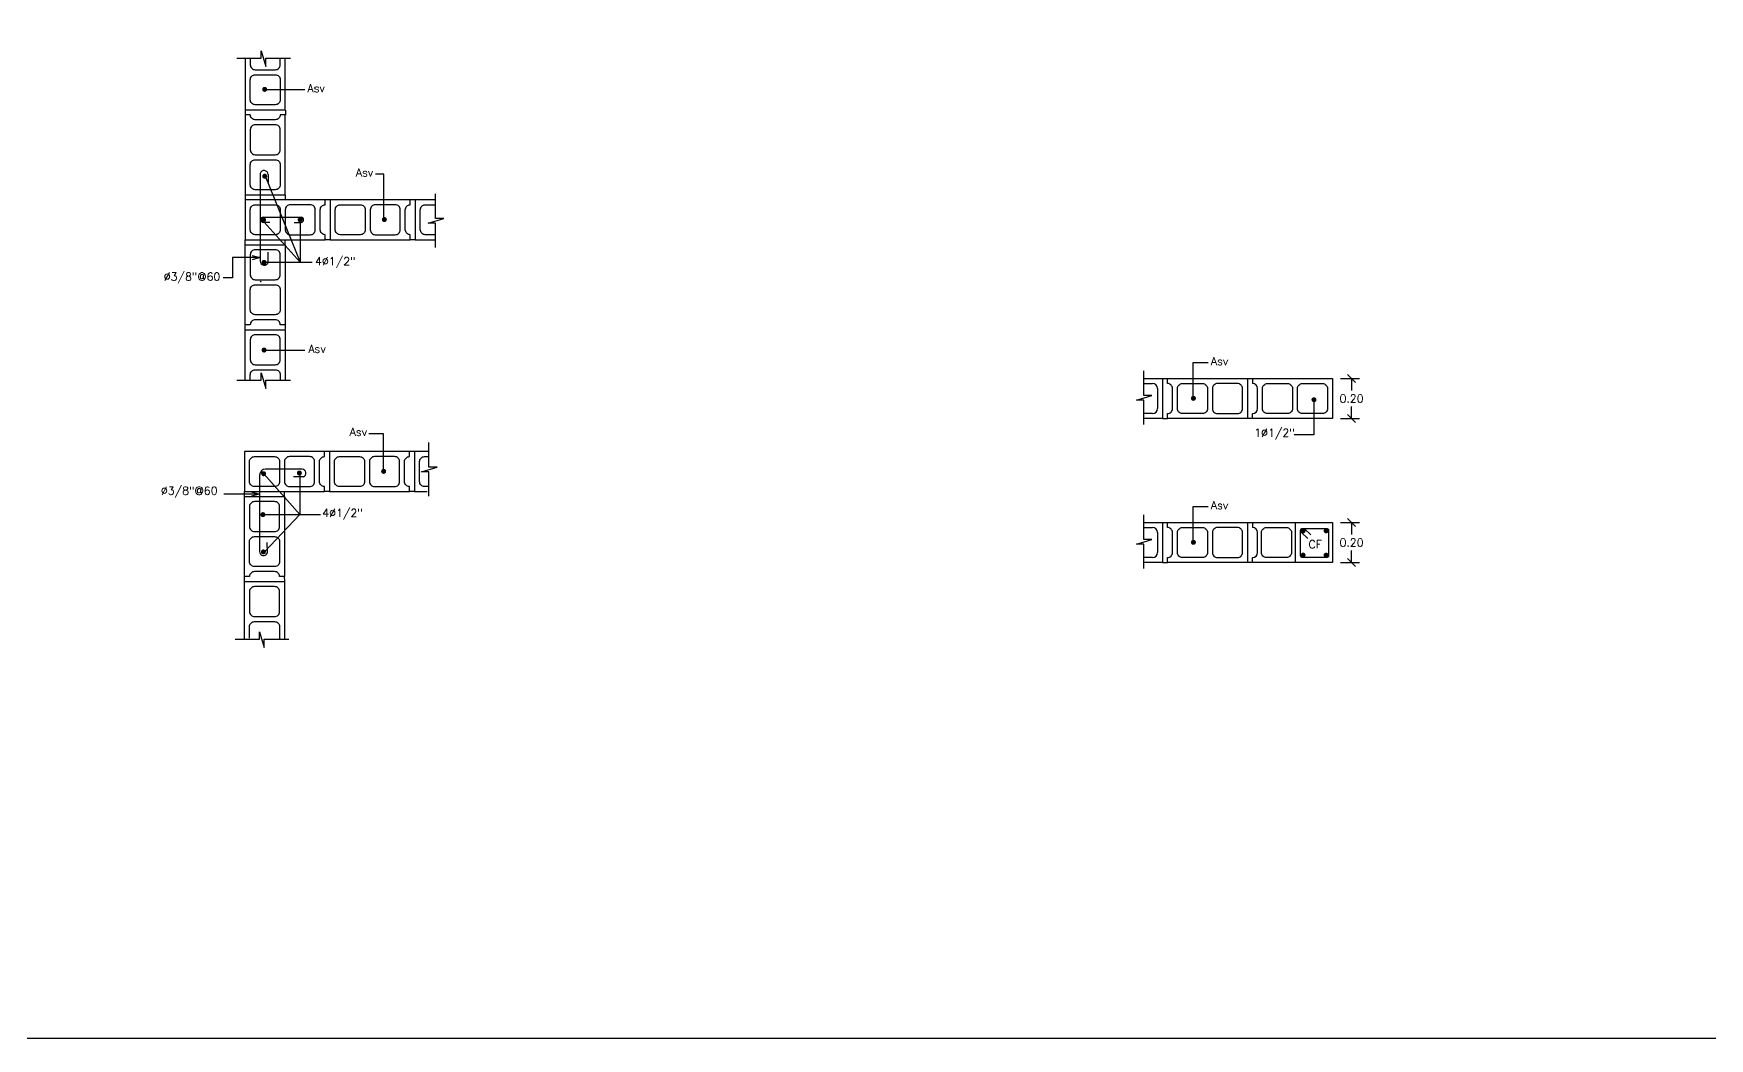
# Model space of a CAD drawing. Header units: metres. Extents: x -25 to 234, y -25 to 53.
# Drawn here: x 6.73 to 15.11, y -25.06 to -20.04 of the extents above; entities that cross this region are included whole.
import ezdxf

# ---------------------------------------------------------------- set-up
doc = ezdxf.new("R2010")
doc.units = ezdxf.units.M
doc.header["$LTSCALE"] = 0.1
doc.header["$MEASUREMENT"] = 0
doc.header["$PDMODE"] = 66
doc.linetypes.add('CONTINUA', pattern=[0])
for name, color, linetype in [('ACERO', 5, 'Continuous'), ('borde de placa', 3, 'Continuous'), ('DIMTEXTO', 4, 'Continuous'), ('DIMZAPATA', 4, 'Continuous'), ('MUROS', 7, 'Continuous')]:
    doc.layers.add(name, color=color, linetype=linetype)
doc.styles.add('SMPLEX', font='simplex.shx')
doc.dimstyles.new('DIM-20', dxfattribs={"dimscale": 0.2, "dimtxt": 0.2, "dimasz": 0.2, "dimexe": 0.2, "dimexo": 0.2, "dimgap": 0.1, "dimtad": 0, "dimtih": 1, "dimtoh": 1, "dimzin": 0, "dimdsep": 46, "dimtxsty": 'SMPLEX', "dimblk1": 'OBLIQUE', "dimblk2": 'OBLIQUE', "dimsah": 1, "dimcen": 0.2, "dimclrd": 4, "dimclre": 4, "dimclrt": 4, "dimadec": 0, "dimazin": 0, "dimtfac": 1, "dimtmove": 0, "dimatfit": 3, "dimldrblk": 'OPEN30', "dimfxl": 1, "dimtolj": 1, "dimtzin": 0, "dimarcsym": 0})

# ---------------------------------------------------------------- blocks, each defined once
blk = doc.blocks.new('_Oblique')
at = {"color": 0, "linetype": 'ByBlock', "lineweight": -2}
blk.add_line((-0.5, -0.5), (0.5, 0.5), dxfattribs=at)
blk = doc.blocks.new('_Open30')
at = {"layer": 'DIMTEXTO', "color": 0, "lineweight": -2}
for p, q in [((-1, 0.27), (0, 0)), ((0, 0), (-1, -0.27)), ((0, 0), (-1, 0))]:
    blk.add_line(p, q, dxfattribs=at)
blk = doc.blocks.new('*D35')
at = {"color": 4, "lineweight": -2, "transparency": 16777216}
for p, q in [((13.2639, -21.7645), (13.3592, -21.7645)), ((13.3192, -21.7645), (13.3192, -21.8245)), ((13.3192, -21.9645), (13.3192, -21.9045)), ((13.2639, -21.9645), (13.3592, -21.9645))]:
    blk.add_line(p, q, dxfattribs=at)
at = {"layer": 'Defpoints', "color": 0, "transparency": 16777216}
for p in [(13.2239, -21.7645), (13.2239, -21.9645), (13.3192, -21.9645)]:
    blk.add_point(p, dxfattribs=at)
at = {"color": 4, "lineweight": -2, "transparency": 16777216, "xscale": 0.04000000000000001, "yscale": 0.04000000000000001, "zscale": 0.04000000000000001}
for p, rotation in [((13.3192, -21.7645), 90), ((13.3192, -21.9645), 270)]:
    blk.add_blockref('_Oblique', p, dxfattribs=dict(at, rotation=rotation))
at = {"color": 4, "transparency": 16777216, "insert": (13.3192, -21.8645), "char_height": 0.04, "attachment_point": 5, "style": 'SMPLEX'}
blk.add_mtext('\\A1;0.20', dxfattribs=at)
blk = doc.blocks.new('*D36')
at = {"color": 4, "lineweight": -2, "transparency": 16777216}
for p, q in [((13.2639, -22.4845), (13.3592, -22.4845)), ((13.3192, -22.4845), (13.3192, -22.5445)), ((13.2639, -22.6845), (13.3592, -22.6845)), ((13.3192, -22.6845), (13.3192, -22.6245))]:
    blk.add_line(p, q, dxfattribs=at)
at = {"layer": 'Defpoints', "color": 0, "transparency": 16777216}
for p in [(13.2239, -22.4845), (13.2239, -22.6845), (13.3192, -22.6845)]:
    blk.add_point(p, dxfattribs=at)
at = {"color": 4, "lineweight": -2, "transparency": 16777216, "xscale": 0.04000000000000001, "yscale": 0.04000000000000001, "zscale": 0.04000000000000001}
for p, rotation in [((13.3192, -22.4845), 90), ((13.3192, -22.6845), 270)]:
    blk.add_blockref('_Oblique', p, dxfattribs=dict(at, rotation=rotation))
at = {"color": 4, "transparency": 16777216, "insert": (13.3192, -22.5845), "char_height": 0.04, "attachment_point": 5, "style": 'SMPLEX'}
blk.add_mtext('\\A1;0.20', dxfattribs=at)

msp = doc.modelspace()

# ---------------------------------------------------------------- linework, layer by layer
at = {"color": 4}
for p, q in [((8.0623, -20.9679), (8.0623, -21.1828)), ((7.7237, -21.2608), (7.6782, -21.2608))]:
    msp.add_line(p, q, dxfattribs=at)
at = {"color": 3}
for points in [[(7.7467, -20.1626), (7.8679, -20.1626), (7.8679, -20.126), (7.8911, -20.2038), (7.8911, -20.1626), (8.015, -20.1626)], [(8.7396, -21.1084), (8.7396, -20.9872), (8.703, -20.9872), (8.7808, -20.964), (8.7396, -20.964), (8.7396, -20.8401)], [(7.7467, -21.7729), (7.8679, -21.7729), (7.8679, -21.7363), (7.8911, -21.8141), (7.8911, -21.7729), (8.015, -21.7729)], [(12.2799, -21.9939), (12.2799, -21.8726), (12.2433, -21.8726), (12.3211, -21.8494), (12.2799, -21.8494), (12.2799, -21.7256)], [(8.7063, -22.3523), (8.7063, -22.2311), (8.6697, -22.2311), (8.7476, -22.2078), (8.7063, -22.2078), (8.7063, -22.084)], [(12.2799, -22.7139), (12.2799, -22.5926), (12.2433, -22.5926), (12.3211, -22.5694), (12.2799, -22.5694), (12.2799, -22.4456)], [(7.7376, -23.0677), (7.8589, -23.0677), (7.8589, -23.0311), (7.8821, -23.1089), (7.8821, -23.0677), (8.0059, -23.0677)]]:
    msp.add_lwpolyline(points, dxfattribs=at)
at = {"color": 4}
for points in [[(7.8894, -20.7558), (8.0623, -21.1828)], [(8.4803, -20.9657), (8.4803, -20.7417), (8.4391, -20.7417)], [(7.8834, -20.9827), (8.0623, -21.1828)], [(7.8834, -21.1828), (8.1219, -21.1828)], [(12.5274, -21.8645), (12.5274, -21.6842), (12.6029, -21.6842)], [(13.1302, -21.8714), (13.1302, -22.0454), (13.0315, -22.0454)], [(12.5274, -22.5846), (12.5274, -22.4043), (12.6029, -22.4043)]]:
    msp.add_lwpolyline(points, dxfattribs=at)
msp.add_arc((7.8658, -21.2774), 0.0025, 180, 340.10333)
at = {"layer": 'ACERO'}
for p, q in [((7.8633, -20.7383), (7.8633, -21.1777)), ((7.9021, -20.7438), (7.9028, -20.784)), ((7.8777, -20.9578), (8.067, -20.9578)), ((7.9114, -20.9834), (7.8777, -20.9834)), ((8.0334, -20.9834), (8.067, -20.9834)), ((7.9022, -21.1854), (7.9024, -21.1329)), ((7.8597, -22.2472), (7.8597, -22.6295)), ((8.0718, -22.2172), (7.8897, -22.2172)), ((8.0786, -22.256), (8.0289, -22.256)), ((13.0682, -22.5348), (13.0999, -22.5644)), ((13.0843, -22.5161), (13.116, -22.5457)), ((7.8985, -22.6363), (7.898, -22.5838))]:
    msp.add_line(p, q, dxfattribs=at)
at = {"layer": 'ACERO', "const_width": 0.0125}
for points in [[(7.8915, -20.3184, 1), (7.879, -20.3184, 1)], [(7.8915, -20.7526, 1), (7.879, -20.7526, 1)], [(7.8854, -20.9704, -1), (7.8729, -20.9704, -1)], [(8.0685, -20.9705, -1), (8.056, -20.9705, -1)], [(8.4898, -20.9693, -1), (8.4773, -20.9693, -1)], [(7.8886, -21.1834, -1), (7.8761, -21.1834, -1)], [(7.8886, -21.622, -1), (7.8761, -21.622, -1)], [(12.5223, -21.8634, 1), (12.5348, -21.8634, 1)], [(13.1251, -21.8705, 1), (13.1376, -21.8705, 1)], [(7.8862, -22.2403, -1), (7.8737, -22.2403, -1)], [(8.0648, -22.2368, -1), (8.0523, -22.2368, -1)], [(8.4862, -22.2285, -1), (8.4737, -22.2285, -1)], [(7.8827, -22.4448, -1), (7.8702, -22.4448, -1)], [(13.0704, -22.5262, 1), (13.0829, -22.5262, 1)], [(13.1858, -22.5262, 1), (13.1983, -22.5262, 1)], [(7.885, -22.6312, -1), (7.8725, -22.6312, -1)], [(12.5223, -22.5834, 1), (12.5348, -22.5834, 1)], [(13.0704, -22.6476, 1), (13.0829, -22.6476, 1)], [(13.1858, -22.6476, 1), (13.1983, -22.6476, 1)]]:
    msp.add_lwpolyline(points, format="xyb", close=True, dxfattribs=at)
at = {"layer": 'ACERO'}
msp.add_lwpolyline([(13.0742, -22.5135), (13.194, -22.5135, -0.414214), (13.204, -22.5235), (13.204, -22.6499, -0.414214), (13.194, -22.6599), (13.0742, -22.6599, -0.414214), (13.0642, -22.6499), (13.0642, -22.5235, -0.414214)], format="xyb", close=True, dxfattribs=at)
for centre, radius, start, end in [((7.8823, -20.7444), 0.0199, 1.6628, 162.37827), ((7.8777, -20.9706), 0.0128, 90, 270), ((8.067, -20.9706), 0.0128, 270, 90), ((7.8833, -21.1777), 0.02, 180, 340.10333), ((7.8897, -22.2472), 0.03, 90, 180), ((8.0718, -22.2372), 0.02, 289.89667, 90), ((7.8797, -22.6295), 0.02, 180, 340.10333)]:
    msp.add_arc(centre, radius, start, end, dxfattribs=at)
at = {"layer": 'borde de placa', "color": 4}
msp.add_line((8.0611, -22.4435), (8.1643, -22.4435), dxfattribs=at)
for points in [[(8.4793, -22.2292), (8.4793, -22.0403), (8.4066, -22.0403)], [(7.8802, -22.2409), (8.0611, -22.4435)], [(8.0611, -22.2282), (8.0611, -22.4435)], [(7.8747, -22.4435), (8.0611, -22.4435)], [(7.882, -22.6332), (8.0611, -22.4435)]]:
    msp.add_lwpolyline(points, dxfattribs=at)
at = {"layer": 'DIMTEXTO'}
for p, q in [((7.8861, -20.3186), (8.0854, -20.3186)), ((7.8861, -21.6221), (8.0854, -21.6221))]:
    msp.add_line(p, q, dxfattribs=at)
at = {"layer": 'DIMZAPATA', "linetype": 'CONTINUA'}
msp.add_lwpolyline([(-5.4557, -10.2199), (23.1199, -10.2199), (23.1199, -25.0642), (-5.4557, -25.0642)], close=True, dxfattribs=at)
at = {"layer": 'MUROS', "color": 1}
for p, q in [((7.7882, -20.4204), (7.7882, -20.4454)), ((7.9893, -20.4227), (7.9888, -20.4477)), ((7.7882, -20.8454), (7.7882, -20.8704)), ((7.9882, -20.8454), (7.9882, -20.8704)), ((8.6382, -20.8704), (8.6132, -20.8704)), ((7.7882, -21.0954), (7.7882, -21.0704)), ((7.9882, -21.0954), (7.9882, -21.0704)), ((8.2132, -21.0704), (8.1882, -21.0704)), ((8.6382, -21.0704), (8.6132, -21.0704)), ((7.7882, -21.5204), (7.7882, -21.4954)), ((7.9893, -21.5181), (7.9888, -21.4931)), ((12.3739, -21.7645), (12.3989, -21.7645)), ((12.2799, -21.7895), (12.3239, -21.7895)), ((12.3489, -21.8145), (12.3489, -21.9145)), ((12.8489, -21.9145), (12.8489, -21.8145)), ((12.3239, -21.9395), (12.2799, -21.9395)), ((12.8239, -21.9645), (12.8239, -21.9395)), ((12.3739, -21.9645), (12.3989, -21.9645)), ((8.6346, -22.1296), (8.6096, -22.1296)), ((7.7846, -22.3546), (7.7846, -22.3296)), ((7.9846, -22.3546), (7.9846, -22.3296)), ((8.2096, -22.3296), (8.1846, -22.3296)), ((8.6346, -22.3296), (8.6096, -22.3296)), ((12.2799, -22.5095), (12.3239, -22.5095)), ((12.3489, -22.5345), (12.3489, -22.6345)), ((12.3739, -22.4845), (12.3989, -22.4845)), ((12.8489, -22.6345), (12.8489, -22.5345)), ((13.0374, -22.4845), (13.0374, -22.6845)), ((12.3239, -22.6595), (12.2799, -22.6595)), ((12.3739, -22.6845), (12.3989, -22.6845)), ((12.8239, -22.6845), (12.8239, -22.6595)), ((7.7846, -22.7796), (7.7846, -22.7546)), ((7.9857, -22.7773), (7.9851, -22.7523))]:
    msp.add_line(p, q, dxfattribs=at)
for points in [[(7.7882, -20.1639), (7.7882, -20.4204), (7.9882, -20.4204), (7.9882, -20.1626)], [(8.2382, -20.8704), (8.2132, -20.8704), (8.1882, -20.8704)], [(8.7396, -20.8704), (8.6382, -20.8704), (8.6382, -21.0704), (8.7396, -21.0704)], [(7.7882, -21.7729), (7.7882, -21.5204), (7.9882, -21.5204), (7.9882, -21.7729)], [(12.2799, -21.7645), (12.3739, -21.7645), (12.3739, -21.9645), (12.2799, -21.9645)], [(12.7739, -21.7645), (12.7989, -21.7645), (12.8239, -21.7645), (12.8239, -21.7895)], [(12.8239, -21.7645), (13.2239, -21.7645), (13.2239, -21.9645), (12.8239, -21.9645), (12.7989, -21.9645)], [(8.2346, -22.1296), (8.2096, -22.1296), (8.1846, -22.1296)], [(8.7063, -22.1296), (8.6346, -22.1296), (8.6346, -22.3296), (8.698, -22.3296)], [(12.2799, -22.4845), (12.3739, -22.4845), (12.3739, -22.6845), (12.2799, -22.6845)], [(12.7739, -22.4845), (12.7989, -22.4845), (12.8239, -22.4845), (12.8239, -22.5095)], [(12.8239, -22.4845), (13.2239, -22.4845), (13.2239, -22.6845), (12.8239, -22.6845), (12.7989, -22.6845)], [(7.7846, -23.0667), (7.7846, -22.7796), (7.9846, -22.7796), (7.9846, -23.0677)]]:
    msp.add_lwpolyline(points, dxfattribs=at)
for points in [[(7.8132, -20.1672), (7.8132, -20.1954, 0.414214), (7.8382, -20.2204), (7.9382, -20.2204, 0.414214), (7.9632, -20.1954), (7.9632, -20.1626)], [(8.7396, -21.0454), (8.6882, -21.0454, -0.414214), (8.6632, -21.0204), (8.6632, -20.9204, -0.414214), (8.6882, -20.8954), (8.7396, -20.8954)], [(7.8132, -21.7729), (7.8132, -21.7454, -0.414214), (7.8382, -21.7204), (7.9382, -21.7204, -0.414214), (7.9632, -21.7454), (7.9632, -21.7729)], [(8.7004, -22.3046), (8.6846, -22.3046, -0.414214), (8.6596, -22.2796), (8.6596, -22.1796, -0.414214), (8.6846, -22.1546), (8.7063, -22.1546)], [(7.8096, -23.0634), (7.8096, -23.0046, -0.414214), (7.8346, -22.9796), (7.9346, -22.9796, -0.414214), (7.9596, -23.0046), (7.9596, -23.0677)]]:
    msp.add_lwpolyline(points, format="xyb", dxfattribs=at)
for points in [[(7.8132, -20.2704, -0.414214), (7.8382, -20.2454), (7.9382, -20.2454, -0.414214), (7.9632, -20.2704), (7.9632, -20.3704, -0.414214), (7.9382, -20.3954), (7.8382, -20.3954, -0.414214), (7.8132, -20.3704)], [(7.9882, -20.8454), (7.9882, -20.4454), (7.9632, -20.4454, -0.414214), (7.9382, -20.4704), (7.8382, -20.4704, -0.414214), (7.8132, -20.4454), (7.7882, -20.4454), (7.7882, -20.8454)], [(7.8382, -20.6454), (7.9382, -20.6454, 0.414214), (7.9632, -20.6204), (7.9632, -20.5204, 0.414214), (7.9382, -20.4954), (7.8382, -20.4954, 0.414214), (7.8132, -20.5204), (7.8132, -20.6204, 0.414214)], [(7.8132, -20.6954, -0.414214), (7.8382, -20.6704), (7.9382, -20.6704, -0.414214), (7.9632, -20.6954), (7.9632, -20.7954, -0.414214), (7.9382, -20.8204), (7.8382, -20.8204, -0.414214), (7.8132, -20.7954)], [(7.7882, -21.0704), (8.1882, -21.0704), (8.1882, -21.0454, -0.414214), (8.1632, -21.0204), (8.1632, -20.9204, -0.414214), (8.1882, -20.8954), (8.1882, -20.8704), (7.7882, -20.8704)], [(7.9382, -20.8954, -0.414214), (7.9632, -20.9204), (7.9632, -21.0204, -0.414214), (7.9382, -21.0454), (7.8382, -21.0454, -0.414214), (7.8132, -21.0204), (7.8132, -20.9204, -0.414214), (7.8382, -20.8954)], [(7.9882, -20.9204), (7.9882, -21.0204, 0.414214), (8.0132, -21.0454), (8.1132, -21.0454, 0.414214), (8.1382, -21.0204), (8.1382, -20.9204, 0.414214), (8.1132, -20.8954), (8.0132, -20.8954, 0.414214)], [(8.2132, -21.0704), (8.6132, -21.0704), (8.6132, -21.0454, -0.414214), (8.5882, -21.0204), (8.5882, -20.9204, -0.414214), (8.6132, -20.8954), (8.6132, -20.8704), (8.2132, -20.8704)], [(8.3632, -20.8954, -0.414214), (8.3882, -20.9204), (8.3882, -21.0204, -0.414214), (8.3632, -21.0454), (8.2632, -21.0454, -0.414214), (8.2382, -21.0204), (8.2382, -20.9204, -0.414214), (8.2632, -20.8954)], [(8.4132, -20.9204), (8.4132, -21.0204, 0.414214), (8.4382, -21.0454), (8.5382, -21.0454, 0.414214), (8.5632, -21.0204), (8.5632, -20.9204, 0.414214), (8.5382, -20.8954), (8.4382, -20.8954, 0.414214)], [(7.9882, -21.0954), (7.9882, -21.4954), (7.9632, -21.4954, 0.414214), (7.9382, -21.4704), (7.8382, -21.4704, 0.414214), (7.8132, -21.4954), (7.7882, -21.4954), (7.7882, -21.0954)], [(7.8132, -21.2454, 0.414214), (7.8382, -21.2704), (7.9382, -21.2704, 0.414214), (7.9632, -21.2454), (7.9632, -21.1454, 0.414214), (7.9382, -21.1204), (7.8382, -21.1204, 0.414214), (7.8132, -21.1454)], [(7.8382, -21.2954), (7.9382, -21.2954, -0.414214), (7.9632, -21.3204), (7.9632, -21.4204, -0.414214), (7.9382, -21.4454), (7.8382, -21.4454, -0.414214), (7.8132, -21.4204), (7.8132, -21.3204, -0.414214)], [(7.8132, -21.6704, 0.414214), (7.8382, -21.6954), (7.9382, -21.6954, 0.414214), (7.9632, -21.6704), (7.9632, -21.5704, 0.414214), (7.9382, -21.5454), (7.8382, -21.5454, 0.414214), (7.8132, -21.5704)], [(12.7989, -21.9645), (12.3989, -21.9645), (12.3989, -21.9395, 0.414214), (12.4239, -21.9145), (12.4239, -21.8145, 0.414214), (12.3989, -21.7895), (12.3989, -21.7645), (12.7989, -21.7645)], [(12.5989, -21.8145), (12.5989, -21.9145, -0.414214), (12.5739, -21.9395), (12.4739, -21.9395, -0.414214), (12.4489, -21.9145), (12.4489, -21.8145, -0.414214), (12.4739, -21.7895), (12.5739, -21.7895, -0.414214)], [(12.6489, -21.7895, 0.414214), (12.6239, -21.8145), (12.6239, -21.9145, 0.414214), (12.6489, -21.9395), (12.7489, -21.9395, 0.414214), (12.7739, -21.9145), (12.7739, -21.8145, 0.414214), (12.7489, -21.7895)], [(13.0239, -21.8145), (13.0239, -21.9145, -0.414214), (12.9989, -21.9395), (12.8989, -21.9395, -0.414214), (12.8739, -21.9145), (12.8739, -21.8145, -0.414214), (12.8989, -21.7895), (12.9989, -21.7895, -0.414214)], [(13.1989, -21.8145), (13.1989, -21.9145, -0.414214), (13.1739, -21.9395), (13.0739, -21.9395, -0.414214), (13.0489, -21.9145), (13.0489, -21.8145, -0.414214), (13.0739, -21.7895), (13.1739, -21.7895, -0.414214)], [(7.7846, -22.3296), (8.1846, -22.3296), (8.1846, -22.3046, -0.414214), (8.1596, -22.2796), (8.1596, -22.1796, -0.414214), (8.1846, -22.1546), (8.1846, -22.1296), (7.7846, -22.1296)], [(7.9346, -22.1546, -0.414214), (7.9596, -22.1796), (7.9596, -22.2796, -0.414214), (7.9346, -22.3046), (7.8346, -22.3046, -0.414214), (7.8096, -22.2796), (7.8096, -22.1796, -0.414214), (7.8346, -22.1546)], [(7.9846, -22.1796), (7.9846, -22.2796, 0.414214), (8.0096, -22.3046), (8.1096, -22.3046, 0.414214), (8.1346, -22.2796), (8.1346, -22.1796, 0.414214), (8.1096, -22.1546), (8.0096, -22.1546, 0.414214)], [(8.2096, -22.3296), (8.6096, -22.3296), (8.6096, -22.3046, -0.414214), (8.5846, -22.2796), (8.5846, -22.1796, -0.414214), (8.6096, -22.1546), (8.6096, -22.1296), (8.2096, -22.1296)], [(8.3596, -22.1546, -0.414214), (8.3846, -22.1796), (8.3846, -22.2796, -0.414214), (8.3596, -22.3046), (8.2596, -22.3046, -0.414214), (8.2346, -22.2796), (8.2346, -22.1796, -0.414214), (8.2596, -22.1546)], [(8.4096, -22.1796), (8.4096, -22.2796, 0.414214), (8.4346, -22.3046), (8.5346, -22.3046, 0.414214), (8.5596, -22.2796), (8.5596, -22.1796, 0.414214), (8.5346, -22.1546), (8.4346, -22.1546, 0.414214)], [(7.9846, -22.3546), (7.9846, -22.7546), (7.9596, -22.7546, 0.414214), (7.9346, -22.7296), (7.8346, -22.7296, 0.414214), (7.8096, -22.7546), (7.7846, -22.7546), (7.7846, -22.3546)], [(7.8096, -22.5046, 0.414214), (7.8346, -22.5296), (7.9346, -22.5296, 0.414214), (7.9596, -22.5046), (7.9596, -22.4046, 0.414214), (7.9346, -22.3796), (7.8346, -22.3796, 0.414214), (7.8096, -22.4046)], [(12.7989, -22.6845), (12.3989, -22.6845), (12.3989, -22.6595, 0.414214), (12.4239, -22.6345), (12.4239, -22.5345, 0.414214), (12.3989, -22.5095), (12.3989, -22.4845), (12.7989, -22.4845)], [(12.5989, -22.5345), (12.5989, -22.6345, -0.414214), (12.5739, -22.6595), (12.4739, -22.6595, -0.414214), (12.4489, -22.6345), (12.4489, -22.5345, -0.414214), (12.4739, -22.5095), (12.5739, -22.5095, -0.414214)], [(12.6489, -22.5095, 0.414214), (12.6239, -22.5345), (12.6239, -22.6345, 0.414214), (12.6489, -22.6595), (12.7489, -22.6595, 0.414214), (12.7739, -22.6345), (12.7739, -22.5345, 0.414214), (12.7489, -22.5095)], [(13.0188, -22.5345), (13.0188, -22.6345, -0.414214), (12.9938, -22.6595), (12.8938, -22.6595, -0.414214), (12.8688, -22.6345), (12.8688, -22.5345, -0.414214), (12.8938, -22.5095), (12.9938, -22.5095, -0.414214)], [(7.8346, -22.5546), (7.9346, -22.5546, -0.414214), (7.9596, -22.5796), (7.9596, -22.6796, -0.414214), (7.9346, -22.7046), (7.8346, -22.7046, -0.414214), (7.8096, -22.6796), (7.8096, -22.5796, -0.414214)], [(7.8096, -22.9296, 0.414214), (7.8346, -22.9546), (7.9346, -22.9546, 0.414214), (7.9596, -22.9296), (7.9596, -22.8296, 0.414214), (7.9346, -22.8046), (7.8346, -22.8046, 0.414214), (7.8096, -22.8296)]]:
    msp.add_lwpolyline(points, format="xyb", close=True, dxfattribs=at)
for centre, start, end in [((12.3239, -21.8145), 360, 90), ((12.8239, -21.8145), 360, 90), ((12.3239, -21.9145), 270, 0), ((12.8239, -21.9145), 270, 360), ((12.3239, -22.5345), 360, 90), ((12.8239, -22.5345), 360, 90), ((12.3239, -22.6345), 270, 0), ((12.8239, -22.6345), 270, 360)]:
    msp.add_arc(centre, 0.025, start, end, dxfattribs=at)

# ---------------------------------------------------------------- texts
at = {"color": 4, "insert": (7.5079, -22.332), "char_height": 0.04, "attachment_point": 5, "style": 'SMPLEX'}
msp.add_mtext('%%c3/8"@60', dxfattribs=at)
at = {"layer": 'borde de placa', "color": 4, "char_height": 0.04, "attachment_point": 5, "style": 'SMPLEX'}
for s, insert in [('Asv', (8.1428, -20.313)), ('Asv', (8.3848, -20.7346)), ('4%%C1/2"', (8.2384, -21.1849)), ('%%c3/8"@60', (7.522, -21.2615)), ('Asv', (8.1472, -21.6156)), ('Asv', (12.6596, -21.6781)), ('Asv', (8.3535, -22.0316)), ('1%%C1/2"', (12.9339, -22.0419)), ('4%%C1/2"', (8.2743, -22.4433)), ('Asv', (12.6596, -22.3982)), ('CF', (13.1377, -22.5933))]:
    msp.add_mtext(s, dxfattribs=dict(at, insert=insert))

# ---------------------------------------------------------------- dimensions: what is measured, and where the dimension line sits
at = {"color": 4}
for base, p1, p2, picture, middle in [((13.3192, -21.9645), (13.2239, -21.7645), (13.2239, -21.9645), '*D35', (13.3192, -21.8645)), ((13.3192, -22.6845), (13.2239, -22.4845), (13.2239, -22.6845), '*D36', (13.3192, -22.5845))]:
    dim = msp.add_linear_dim(base=base, p1=p1, p2=p2, angle=90, dimstyle='DIM-20', dxfattribs=at)
    dim.commit()
    dim.dimension.update_dxf_attribs({"geometry": picture, "text_midpoint": middle})

# ---------------------------------------------------------------- leaders
at = {"color": 1}
for points in [[(7.8633, -21.16), (7.7237, -21.16), (7.7237, -21.2608)], [(7.8597, -22.342), (7.6817, -22.342)]]:
    msp.add_leader(points, dimstyle='DIM-20', override={"dimgap": 0.1, "dimtad": 0}, dxfattribs=at)

doc.saveas('drawing.dxf')
